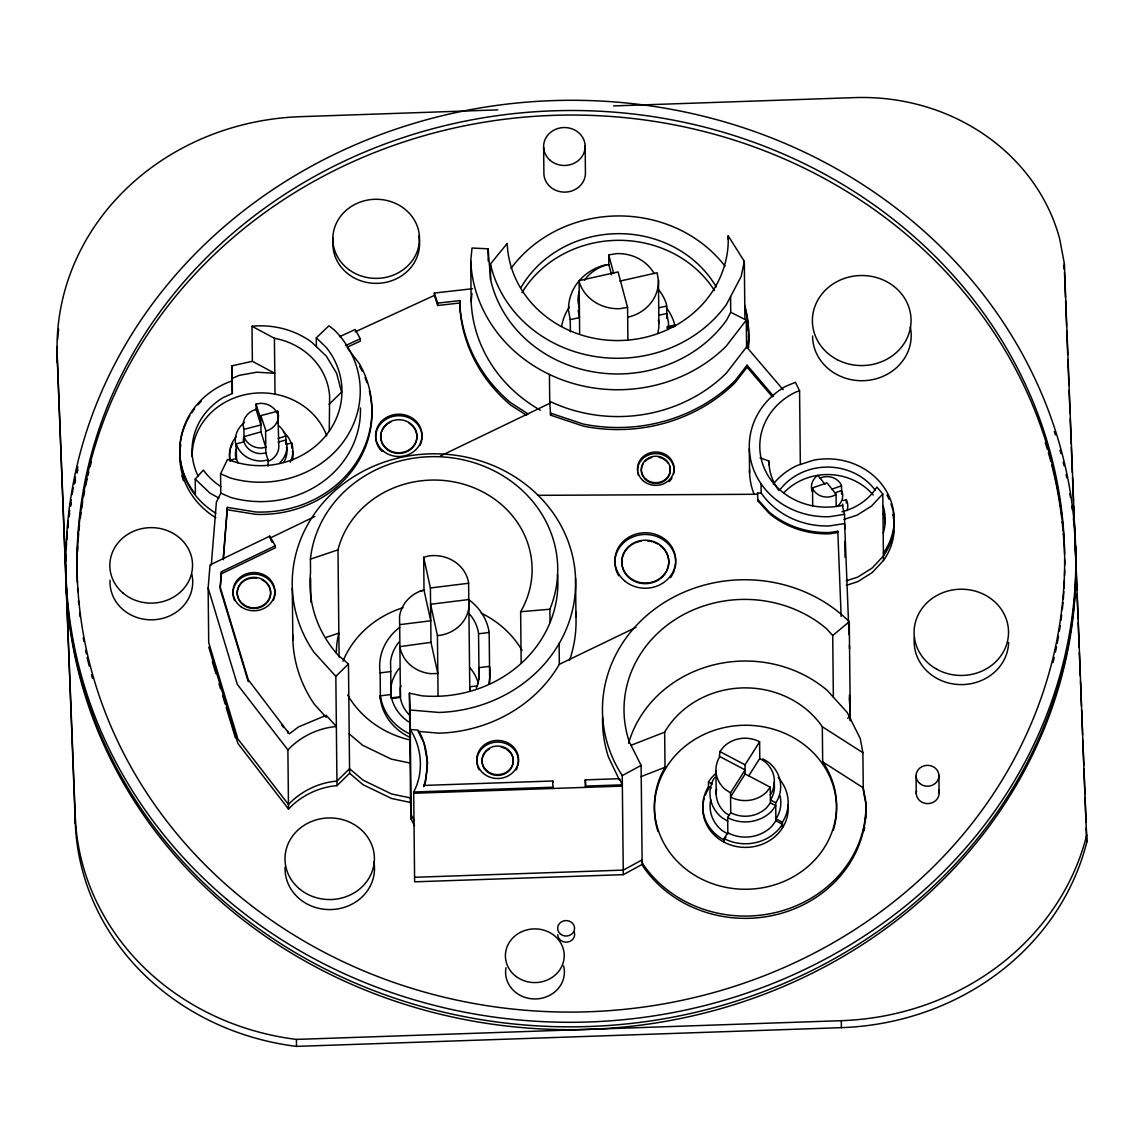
<?xml version="1.0" encoding="UTF-8"?>
<svg xmlns="http://www.w3.org/2000/svg" width="1144" height="1144" viewBox="0 0 1144 1144"><rect width="100%" height="100%" fill="white"/><g stroke="black" fill="none" stroke-linecap="round" stroke-linejoin="round"><path stroke-width="1.5" d="M329.272 430.644L329.629 396.153A69.112 63.092 -0.6 0 0 274.417 338.281L252.009 326.269L252.366 361.289L274.774 373.316L256.785 372.2L239.067 375.375L232.203 378.449L232.361 393.479L223.008 397.669A69.112 63.092 -0.6 0 0 198.284 476.476M414.328 821.049L411.168 814.728L410.51 797.94L391.591 793.979L363.034 780.151L349.563 768.711L336.937 781.095C318.647 782.596 301.029 791.205 288.46 804.475L237.895 738.967L208.708 642.613L208.137 588.045L210.024 564.95L269.755 536.164L275.289 545.774L275.318 547.819L221.407 573.788L220.177 588.988L248.262 681.71M211.282 565.064L216.388 502.173L220.763 493.164L220.563 473.788L227.556 459.359A81.41 74.303 -0.6 0 0 323.895 437.938A81.41 74.303 -0.6 0 0 326.326 347.49L316.302 337.88L328.9 325.797L334.277 329.915A99.614 90.934 -0.6 0 1 344.501 440.226A99.614 90.934 -0.6 0 1 230.416 477.992L220.563 473.788M275.289 545.774L221.393 571.743L220.163 586.958L248.234 679.679L289.318 733.847L298.527 726.898L326.197 715.315L336.365 726.526C318.075 728.042 300.457 736.636 287.888 749.921L288.517 809.022C301.072 795.752 318.69 787.144 336.979 785.642L349.606 773.258L348.462 663.978L338.267 655.312A123.952 113.156 -0.6 0 1 310.553 572.529L310.41 559.144A123.952 113.156 -0.6 0 1 461.69 459.502A123.952 113.156 -0.6 0 1 549.878 609.237L550.021 622.622M223.166 559.13L227.37 507.407L255.684 511.983A111.097 101.416 -0.6 0 0 359.531 363.935L347.676 348.405M223.337 559.716L227.37 507.407M472.443 288.717L434.32 293.05L437.666 303.131L459.831 300.615L459.688 302.13A158.744 144.902 -0.6 0 0 510.653 402.702L528.099 413.913M459.831 300.615L459.702 304.49A158.744 144.902 -0.6 0 0 510.682 405.076L526.669 415.343M540.34 410.196A147.261 134.434 -0.6 0 1 471.156 301.687L470.727 260.975L472.014 248.019L488.102 248.82L490.619 279.708A129.973 118.647 -0.6 0 0 593.636 371.929A129.973 118.647 -0.6 0 0 726.569 320.177L730.744 312.269L730.573 296.582M471.156 301.687L471.957 293.579M744.315 261.347L741.14 276.562L726.411 304.49A129.973 118.647 -0.6 0 1 593.464 356.242A129.973 118.647 -0.6 0 1 490.447 264.021L507.207 243.429A110.568 100.929 -0.6 0 0 621.65 340.483A110.568 100.929 -0.6 0 0 728.199 235.836L744.315 261.347L744.916 319.376M747.061 347.847L748.462 341.084A129.973 118.647 -0.6 0 0 744.687 305.191M747.432 348.262L748.491 343.2A129.973 118.647 -0.6 0 0 744.701 307.293M833.361 697.182L832.718 635.549L826.54 628.728A120.463 109.967 -0.6 0 0 680.537 616.273A120.463 109.967 -0.6 0 0 629.3 741.798L641.112 765.407L642.141 864.435L623.294 874.659L414.628 881.824L413.699 792.005C423.966 772.443 422.079 747.933 410.281 729.457L418.118 730.129C428.542 746.918 429.357 768.31 423.666 786.7L425.511 782.167L427.57 762.519L423.981 743.071M745.144 773.973L770.269 787.215L766.494 792.077A29.172 26.627 -0.6 0 1 731.474 797.511L730.573 796.925L745.144 773.973L745.044 764.836L759.602 741.87L758.715 741.298A29.172 26.627 -0.6 0 0 723.694 746.732L719.919 751.594L719.333 757.457A29.172 26.627 -0.6 0 0 725.224 789.403L730.53 792.849L730.744 812.569L727.67 817.417L727.841 834.005L722.05 830.458A35.392 32.304 -0.6 0 1 710.781 799.856M730.53 792.849L745.101 769.883L719.976 756.642M748.862 775.646L759.788 758.429L759.602 741.87M724.081 842.17L724.038 838.552L727.827 832.575L729.7 833.733A35.392 32.304 -0.6 0 0 772 826.111L775.889 820.82L775.704 802.716L776.962 801A35.392 32.304 -0.6 0 0 768.696 762.404L762.905 758.858M725.954 836.993L724.052 839.982A42.728 38.996 -0.6 0 1 708.522 786.7L711.125 788.087M714.914 777.319L713.656 779.035A35.392 32.304 -0.6 0 0 721.921 817.631L727.713 821.178M730.744 312.269L746.288 320.12L726.111 346.274A147.261 134.434 -0.6 0 1 567.038 381.567A147.261 134.434 -0.6 0 1 470.727 260.975M746.288 320.12L746.574 346.932L726.383 373.101A147.261 134.434 -0.6 0 1 549.706 401.287L550.593 415.186L583.183 426.068A159.259 145.388 -0.6 0 0 735.234 382.554L747.075 367.21L747.046 365.165L773.558 396.167M747.046 365.165L735.206 380.509A159.259 145.388 -0.6 0 1 583.154 424.024L550.564 413.141L550.593 415.186M770.341 794.637L770.984 793.822A29.172 26.627 -0.6 0 0 765.093 761.861L759.788 758.429M770.269 787.215L770.427 802.859L766.652 807.707A29.172 26.627 -0.6 0 1 731.631 813.155L730.744 812.569M252.366 361.289L231.717 365.88L231.875 380.923A81.41 74.303 -0.6 0 0 195.381 494.094L195.224 479.05L203.389 470.098A69.112 63.092 -0.6 0 0 220.878 486.6M841.912 511.768A57.815 52.781 -0.6 0 0 876.919 487.001L882.782 494.008L871.442 506.134L857.056 515.172L843.957 519.419M894.179 530.458A66.824 60.989 -0.6 0 1 883.468 560.503L872.143 572.615L857.757 581.652L846.288 585.37M336.979 785.642L335.835 676.347L348.462 663.978M329 404.375L341.584 392.106L336.593 373.259L326.426 356.256L311.769 342.228A81.41 74.303 -0.6 0 0 252.009 326.269M832.718 635.549L849.277 621.707L850.321 720.734L849.42 697.811M847.718 718.318L850.264 716.187L849.434 695.023M836.064 494.279L834.391 495.366A15.616 14.243 -0.6 0 1 813.241 489.618L812.526 487.902L826.983 482.839L836.064 494.279L836.178 505.433M623.294 874.659L622.25 775.618L641.112 765.407M642.099 859.888L623.251 870.112L414.586 877.291M314.829 516.502L269.784 538.209L269.755 536.164M440.326 456.041L549.735 403.332L549.435 374.46M423.337 741.784L418.132 731.388L439.21 733.19A141.713 129.372 -0.6 0 0 559.33 664.335L636.05 627.355M339.553 336.708L355.169 329.515L360.274 338.781L360.303 341.155L347.018 347.261M355.183 331.874L434.348 295.409L434.32 293.05M345.517 345.588L360.274 338.781M630.93 745.316L664.65 732.174A91.091 83.14 -0.6 0 1 822.307 726.755L862.891 752.709L863.277 790.104L865.894 804.246A120.463 109.967 -0.6 0 1 780.823 913.47A120.463 109.967 -0.6 0 1 643.4 866.923L642.141 864.435M640.926 776.662L665.021 767.281A91.091 83.14 -0.6 0 0 748.734 889.203A91.091 83.14 -0.6 0 0 822.679 761.861L863.262 787.83L865.865 801.973A120.463 109.967 -0.6 0 1 780.794 911.182A120.463 109.967 -0.6 0 1 643.371 864.649L642.127 862.147M831.888 489.174L841.526 485.8L840.811 484.084A15.616 14.243 -0.6 0 0 819.676 478.335M835.149 492.792L841.584 490.547L842.313 492.292A15.616 14.243 -0.6 0 1 837.823 505.948M843.214 500.586L846.274 499.528L847.361 502.43A20.535 18.747 -0.6 0 1 847.189 510.553M310.41 559.144L337.98 549.849A98.312 89.747 -0.6 0 1 468.139 485.642A98.312 89.747 -0.6 0 1 520.634 611.711L521.163 663.077M325.868 637.48L338.853 633.104A98.312 89.747 -0.6 0 0 336.35 653.095M844.558 514.342L829.371 516.702A77.334 70.585 -0.6 0 1 752.666 466.995A77.334 70.585 -0.6 0 1 785.571 386.4L795.423 382.282L799.57 390.79L796.31 391.849A66.824 60.989 -0.6 0 0 763.606 466.595A66.824 60.989 -0.6 0 0 840.454 505.805L842.17 505.262L844.558 514.342L844.715 528.885M846.245 580.837L857.714 577.119L872.086 568.082L883.425 555.955A66.824 60.989 -0.6 0 0 893.149 511.768M410.053 715.543A35.021 31.96 -0.6 0 1 400.429 697.869L399.671 624.638L430.745 620.806L424.009 590.104L423.666 557.271L428.857 555.913A35.021 31.96 -0.6 0 1 468.611 582.797L469.812 691.119M424.009 590.104L420.406 591.048A35.021 31.96 -0.6 0 0 399.528 616.745L399.671 624.638M260.975 431.874L244.058 436.651A17.703 16.159 -0.6 0 0 261.604 448.019L265.78 447.375L260.975 431.874L260.803 415.615L277.792 411.197L278.821 445.903A17.703 16.159 -0.6 0 1 267.767 461.475M268.111 466.094L268.039 460.045L265.837 452.938L261.661 453.582A17.703 16.159 -0.6 0 1 244.115 442.213L243.915 429.372L260.903 424.967L256.099 409.466L256.041 404.032L260.217 403.374A17.703 16.159 -0.6 0 1 277.763 414.757L277.835 415.1M238.467 463.32A25.811 23.566 -0.6 0 1 236.508 459.059L236.265 443.886L244.044 441.856M278.078 438.524L285.771 435.978A25.811 23.566 -0.6 0 0 278.678 425.654M278.121 442.099L285.9 440.068L286.93 445.631A25.811 23.566 -0.6 0 1 280.023 462.533M291.734 448.062L291.677 442.928L285.943 444.415L285.871 436.493M230.688 460.031L236.422 458.544M420.277 591.062L424.453 590.032M579.65 333.161L579.093 280.666L618.046 271.9L627.57 307.436L627.913 340.24M619.833 281.124L657.085 272.744L658.443 280.123L658.901 322.965A40.326 36.808 -0.6 0 1 657.9 332.532M570.37 331.789L570.241 319.676L579.479 317.589L578.12 310.21M659.001 307.765L666.709 306.034L666.223 303.432A49.907 45.56 -0.6 0 0 658.729 289.818M659.073 315.243L666.78 313.499L668.468 322.637A49.907 45.56 -0.6 0 1 668.168 329.443M666.923 326.784L674.831 325.01L674.846 326.326L666.938 328.099M611.539 274.76L608.822 264.607L608.722 254.869L616.802 253.625A40.326 36.808 -0.6 0 1 654.154 273.602M608.822 264.607L603.803 265.308A49.907 45.56 -0.6 0 0 568.554 310.539L570.241 319.676M627.57 307.436L619.49 308.694A40.326 36.808 -0.6 0 1 579.479 282.768L579.093 280.666M627.67 317.045L629.972 316.688A40.326 36.808 -0.6 0 0 658.443 280.123M256.099 409.466L255.713 409.523A17.703 16.159 -0.6 0 0 243.214 425.568L243.915 429.372M260.803 415.615L265.994 431.045A17.703 16.159 -0.6 0 0 278.493 415M268.039 460.045L261.962 460.989A25.811 23.566 -0.6 0 1 236.35 444.387L236.265 443.886M837.808 531.245L829.715 532.503A84.527 77.163 -0.6 0 1 769.097 511.969L757.8 499.499L757.814 500.8L769.111 513.27A84.527 77.163 -0.6 0 0 829.729 533.805L837.823 532.546L837.808 531.245L841.155 616.43M430.973 642.342L399.899 646.632A35.021 31.96 -0.6 0 0 430.516 673.659L437.823 673.544L430.973 642.342L430.401 587.973L468.625 583.254M479.05 679.107L478.564 633.79L489.174 632.475L489.718 683.955M380.409 699.213L380.137 672.886L390.733 671.571L390.547 661.618A44.53 40.655 -0.6 0 1 398.984 642.027M390.976 694.522L380.366 695.838A55.141 50.336 -0.6 0 0 410.739 734.319M477.548 685.828L469.712 686.786L469.755 689.946M399.256 668.353A44.53 40.655 -0.6 0 0 390.819 687.959L391.019 697.911L400.414 696.739L400.286 688.86A35.021 31.96 -0.6 0 1 400.901 685.556M392.592 698.383L400.429 697.411M434.348 295.409L437.694 305.505L459.859 302.974M520.634 611.711L549.878 609.237M497.783 109.881L300.529 116.674A252.509 230.502 -0.6 0 0 57.2 355.684L75.318 823.337A256.313 233.977 -0.6 0 0 296.51 1046.388L841.383 1027.655A261.347 238.567 -0.6 0 0 1086.8 842.027L1064.349 263.592L1059.701 238.982A203.518 185.786 -0.6 0 0 854.682 97.612L613.599 105.906M423.652 785.442L552.738 780.994L552.995 788.473L552.981 787.215L413.699 792.005M585.313 779.879L619.419 778.706L622.35 784.841L585.556 786.1L585.571 787.358L585.313 779.879L585.556 786.1M413.699 793.264L622.365 786.1M57.2 355.684L75.247 816.373A256.313 233.977 -0.6 0 0 296.439 1039.41L841.312 1020.677A261.347 238.567 -0.6 0 0 1086.728 835.048M437.423 635.463L439.267 635.435A35.021 31.96 -0.6 0 0 468.926 607.435L468.797 599.542L430.573 604.261L437.423 635.463L438.066 696.367M537.551 495.338L757.557 494.279L757.543 492.978L761.16 492.964A77.334 70.585 -0.6 0 0 829.457 525.925L844.658 523.566L849.005 634.663M557.543 574.66A123.952 113.156 -0.6 0 1 422.022 695.824L409.409 693.192L410.067 709.995L438.996 712.455A141.713 129.372 -0.6 0 0 572.529 555.941A141.713 129.372 -0.6 0 0 380.723 463.363A141.713 129.372 -0.6 0 0 313.799 652.037L335.835 676.347M227.399 509.766L255.698 514.342A111.097 101.416 -0.6 0 0 369.398 391.176M410.138 763.062L391.234 759.101L362.662 745.287L349.206 733.847M414.385 825.596L411.211 819.276L410.553 802.473L391.648 798.526L363.077 784.698L349.606 773.258M760.031 457.743L768.94 461.132A57.815 52.781 -0.6 0 0 778.778 490.39M220.763 493.164L230.616 497.383A99.614 90.934 -0.6 0 0 360.417 407.95M719.919 751.594L745.044 764.836M775.704 802.716L770.398 799.928L771.042 799.113A29.172 26.627 -0.6 0 0 774.03 782.21M770.427 802.859L775.732 805.648L771.842 810.939A35.392 32.304 -0.6 0 1 729.543 818.561L727.67 817.417M715.272 773.902A42.728 38.996 -0.6 0 0 708.465 781.981L712.383 784.055M782.467 827.884L782.41 822.236L775.875 818.789L777.134 817.073A35.392 32.304 -0.6 0 0 779.994 795.652M775.889 820.82L782.424 824.266A42.728 38.996 -0.6 0 1 724.038 838.552M218.947 498.112L209.881 493.078L195.224 479.05M729.457 815.472L725.468 812.884A29.172 26.627 -0.6 0 1 716.559 789.145M326.212 717.345L314.357 704.261A141.713 129.372 -0.6 0 1 292.764 634.963M746.574 346.932L783.097 389.661M747.075 367.21L772.429 396.868M825.01 484.341L817.96 475.446L816.33 476.533A15.616 14.243 -0.6 0 0 811.84 490.19L812.569 491.934M281.538 724.81L283.683 727.598M287.888 749.921L237.323 684.398L208.137 588.045M288.517 809.022L237.938 743.514L208.766 647.161M270.57 539.582L272.158 542.327M256.041 404.032L260.846 419.519M212.369 661.833L215.959 673.659M219.033 683.812L220.563 688.874M222.608 695.638L225.168 704.089M226.197 707.464L235.407 737.894M608.722 254.869L613.699 273.488M423.666 557.271L430.401 587.973M1063.491 265.651L1064.106 268.926M862.891 752.709L860.274 738.566L847.218 712.469L827.198 690.375A120.463 109.967 -0.6 0 0 628.585 743.3M658.358 320.005L658.901 322.965M579.393 308.894L578.035 301.53A40.326 36.808 -0.6 0 1 579.036 291.949M286.458 447.19L286.972 449.978A25.811 23.566 -0.6 0 1 283.984 461.861M236.293 446.947L235.264 441.384A25.811 23.566 -0.6 0 1 244.63 422.365M236.179 459.488L235.421 455.326A25.811 23.566 -0.6 0 1 236.05 449.206M1064.492 272.358L1065.464 297.354M1065.607 300.929L1066.58 325.926M1066.794 331.288L1067.709 354.497M1067.91 359.859L1068.896 384.856M1069.097 390.218L1070.012 413.427M1070.226 418.79L1071.199 443.786M1071.342 447.361L1072.314 472.372M1072.529 477.72L1073.444 500.943M1073.644 506.291L1074.631 531.302M1074.774 534.863L1075.746 559.874M1075.961 565.222L1076.933 590.232M1077.076 593.793L1078.063 618.804M1078.191 622.365L1079.178 647.375M1079.378 652.723L1080.293 675.947M1080.508 681.295L1081.48 706.306M1081.623 709.866L1082.61 734.877M1082.81 740.225L1083.797 765.236M1083.926 768.797L1084.912 793.807M1085.055 797.382L1086.028 822.379M1086.242 827.727L1086.8 842.027M849.42 645.245L849.563 648.777M757.543 492.978L757.814 500.8M231.717 365.88L232.203 378.449M231.875 380.923L232.361 393.479M478.564 633.79L478.564 633.132A44.53 40.655 -0.6 0 0 469.355 613.856M1064.349 263.592L1064.392 268.826M938.924 775.375L939.11 792.778M916.072 776.161L916.258 793.564M882.782 494.008L883.468 560.503M846.274 499.528L846.303 502.974M844.844 541.312L845.016 557.271M841.526 485.8L841.626 494.065M841.312 1020.677L841.383 1027.655M822.307 726.755L822.708 764.135M812.526 487.902L812.712 505.848M799.57 390.79L800.342 464.478M768.94 461.132L768.982 464.607M761.06 483.74L761.16 492.964M749.32 448.82L749.577 472.93M728.199 235.836L728.242 239.353M715.958 770.884L716.201 794.365M708.465 781.981L708.536 788.902A42.728 38.996 -0.6 0 0 705.376 795.066M666.709 306.034L666.838 318.49M664.65 732.174L665.05 769.554M619.419 778.706L619.433 779.965L608.479 757.128A142.028 129.644 -0.6 0 1 602.588 717.174M585.156 145.788L585.428 172.429A20.778 18.962 -0.6 0 1 565.408 192.106A20.778 18.962 -0.6 0 1 543.9 173.859L543.629 147.219M575.561 578.306L575.961 616.945M559.116 643.6L559.33 664.335M552.738 780.994L552.752 782.253M490.447 264.021L490.619 279.708M488.102 248.82L488.231 261.147M437.666 303.131L437.694 305.505M410.067 709.995L411.211 819.276M409.409 693.192L410.553 802.473M390.733 671.571L391.019 697.911M337.98 549.849L339.096 657.099M316.302 337.88L316.387 346.646M310.596 577.777L310.853 602.23M292.292 588.045L292.85 640.268M296.439 1039.41L296.51 1046.388M287.945 731.116L287.973 733.161M277.792 411.197L277.921 423.466M274.417 338.281L275.003 394.137M265.608 431.102L265.837 452.938M221.393 571.743L221.407 573.788M75.247 816.373L75.318 823.337M783.869 492.735A57.815 52.781 -0.6 0 1 873.201 494.994M883.254 513.413A57.815 52.781 -0.6 0 1 885.141 523.637M754.082 494.265A77.334 70.585 -0.6 0 1 749.534 469.598M342.957 661.275A98.312 89.747 -0.6 0 1 403.017 607.693M481.152 613.112A98.312 89.747 -0.6 0 1 522.05 650.493M657.9 831.331A91.091 83.14 -0.6 0 1 744.973 725.253A91.091 83.14 -0.6 0 1 833.375 830.101M192.12 456.685A69.112 63.092 -0.6 0 1 249.807 393.793A69.112 63.092 -0.6 0 1 326.769 435.85M521.964 292.664A110.568 100.929 -0.6 0 1 617.631 240.326A110.568 100.929 -0.6 0 1 714.457 290.519M892.821 514.586A66.824 60.989 -0.6 0 1 893.993 521.592M747.046 321.907A129.973 118.647 -0.6 0 1 748.233 330.487M748.619 335.678A129.973 118.647 -0.6 0 1 748.534 347.733M1075.431 544.973A505.019 461.003 -0.6 0 1 588.931 1026.511A505.019 461.003 -0.6 0 1 66.066 579.679M65.894 570.87A505.019 461.003 -0.6 0 1 65.866 565.565M65.923 560.245A505.019 461.003 -0.6 0 1 66.037 554.926M66.223 549.592A505.019 461.003 -0.6 0 1 66.566 542.485M66.795 538.924A505.019 461.003 -0.6 0 1 67.324 531.803M67.625 528.242A505.019 461.003 -0.6 0 1 68.34 521.135M68.955 515.801A505.019 461.003 -0.6 0 1 69.641 510.481M70.385 505.176A505.019 461.003 -0.6 0 1 71.2 499.885M72.086 494.608A505.019 461.003 -0.6 0 1 73.359 487.601M74.045 484.098A505.019 461.003 -0.6 0 1 75.49 477.148M76.648 471.957A505.019 461.003 -0.6 0 1 77.878 466.795M1054.282 431.517A505.019 461.003 -0.6 0 1 1055.383 434.892M1060.002 450.207A505.019 461.003 -0.6 0 1 1060.96 453.639M1063.219 462.276A505.019 461.003 -0.6 0 1 1064.063 465.751M1066.079 474.46A505.019 461.003 -0.6 0 1 1066.837 477.963M1069.854 493.779A505.019 461.003 -0.6 0 1 1070.441 497.311M1071.785 506.148A505.019 461.003 -0.6 0 1 1072.257 509.681M1073.344 518.518A505.019 461.003 -0.6 0 1 1073.716 522.05M1074.531 530.887A505.019 461.003 -0.6 0 1 1074.802 534.405M1064.692 570.198A493.836 450.793 -0.6 0 1 1064.578 575.561M1064.406 580.923A493.836 450.793 -0.6 0 1 1064.077 588.087M1063.849 591.677A493.836 450.793 -0.6 0 1 1063.319 598.855M1063.019 602.43A493.836 450.793 -0.6 0 1 1062.29 609.595M1061.675 614.971A493.836 450.793 -0.6 0 1 1060.988 620.32M1060.231 625.668A493.836 450.793 -0.6 0 1 1059.401 631.002M1058.5 636.321A493.836 450.793 -0.6 0 1 1057.199 643.371M1056.498 646.889A493.836 450.793 -0.6 0 1 1055.397 652.151M1054.239 657.371A493.836 450.793 -0.6 0 1 1053.009 662.576M92.435 678.292A493.836 450.793 -0.6 0 1 91.477 674.831M89.218 666.123A493.836 450.793 -0.6 0 1 87.144 657.357M86.372 653.839A493.836 450.793 -0.6 0 1 85.628 650.307M83.898 641.455A493.836 450.793 -0.6 0 1 83.255 637.909M80.08 616.559A493.836 450.793 -0.6 0 1 79.665 612.998M78.764 604.089A493.836 450.793 -0.6 0 1 78.45 600.529M77.806 591.648A493.836 450.793 -0.6 0 1 77.606 588.116M77.377 582.811A493.836 450.793 -0.6 0 1 556.156 115.272A493.836 450.793 -0.6 0 1 1064.578 554.168M1064.678 559.502A493.836 450.793 -0.6 0 1 1064.721 564.836M183.426 480.709A81.41 74.303 -0.6 0 1 181.91 475.561M865.894 815.529A120.463 109.967 -0.6 0 1 865.679 818.918M864.649 827.384A120.463 109.967 -0.6 0 1 864.049 830.73M215.801 517.731A81.41 74.303 -0.6 0 1 180.809 444.616M409.323 739.811A98.312 89.747 -0.6 0 1 347.676 695.023M215.758 513.184A81.41 74.303 -0.6 0 1 186.758 421.464M187.487 419.991A81.41 74.303 -0.6 0 1 189.918 415.658M191.706 412.841A81.41 74.303 -0.6 0 1 194.637 408.751M197.84 404.89A81.41 74.303 -0.6 0 1 201.301 401.215M883.397 553.01A66.824 60.989 -0.6 0 0 882.467 485.242A66.824 60.989 -0.6 0 0 813.527 460.203L797.082 465.536A66.824 60.989 -0.6 0 0 773.33 484.084M510.982 268.382A129.973 118.647 -0.6 0 1 725.053 266.195M521.035 287.459A110.568 100.929 -0.6 0 1 618.589 233.662A110.568 100.929 -0.6 0 1 716.258 286.944M622.25 775.618A142.028 129.644 -0.6 0 1 659.931 605.348A142.028 129.644 -0.6 0 1 849.277 621.707M660.074 545.531A23.481 21.436 -0.6 0 1 662.548 576.733A23.481 21.436 -0.6 0 1 628.27 577.005A23.481 21.436 -0.6 0 1 630.287 545.759M631.502 544.901A23.481 21.436 -0.6 0 1 634.105 543.4M635.478 542.771A23.481 21.436 -0.6 0 1 641.326 541.098M647.461 540.869A23.481 21.436 -0.6 0 1 651.98 541.655M653.438 542.099A23.481 21.436 -0.6 0 1 657.586 543.929M409.094 423.237A18.104 16.531 -0.6 0 1 414.843 444.573A18.104 16.531 -0.6 0 1 392.278 452.295A18.104 16.531 -0.6 0 1 381.309 432.747M381.767 431.374A18.104 16.531 -0.6 0 1 387.087 424.31M388.317 423.423A18.104 16.531 -0.6 0 1 391.048 421.964M669.683 466.352A14.5 13.227 -0.6 0 1 654.454 483.44A14.5 13.227 -0.6 0 1 643.014 464.078M645.216 461.261A14.5 13.227 -0.6 0 1 647.089 459.716M648.133 459.059A14.5 13.227 -0.6 0 1 651.579 457.614M659.073 457.357A14.5 13.227 -0.6 0 1 661.475 458.072M662.619 458.558A14.5 13.227 -0.6 0 1 668.11 463.22M575.632 611.64A141.713 129.372 -0.6 0 1 569.54 660.345M57.271 362.662A252.509 230.502 -0.6 0 1 57.257 346.689M57.629 339.596A252.509 230.502 -0.6 0 1 58.659 329M1075.374 546.046A505.019 461.003 -0.6 0 1 588.002 1029.386A505.019 461.003 -0.6 0 1 66.009 578.993M65.909 571.943A505.019 461.003 -0.6 0 1 65.909 568.411M65.98 561.318A505.019 461.003 -0.6 0 1 66.066 557.771M66.938 539.982A505.019 461.003 -0.6 0 1 67.353 534.634M67.996 527.527A505.019 461.003 -0.6 0 1 68.368 523.966M69.212 516.873A505.019 461.003 -0.6 0 1 69.67 513.327M70.685 506.249A505.019 461.003 -0.6 0 1 71.228 502.731M74.789 483.454A505.019 461.003 -0.6 0 1 75.518 479.979M77.077 473.073A505.019 461.003 -0.6 0 1 77.906 469.626M842.685 504.089A15.616 14.243 -0.6 0 1 842.842 506.577M671.971 478.049A18.275 16.688 -0.6 0 1 669.211 481.61M638.352 475.189A18.275 16.688 -0.6 0 1 637.68 472.343M637.551 470.885A18.275 16.688 -0.6 0 1 657.557 453.653A18.275 16.688 -0.6 0 1 673.644 473.973M375.675 437.666A23.18 21.15 -0.6 0 1 403.289 416.101A23.18 21.15 -0.6 0 1 419.962 445.517M381.967 451.408A23.18 21.15 -0.6 0 1 379.193 448.133M378.435 446.947A23.18 21.15 -0.6 0 1 375.775 439.039M675.704 562.619A30.402 27.742 -0.6 0 1 674.931 568.382M674.531 569.784A30.402 27.742 -0.6 0 1 672.858 573.888M672.157 575.175A30.402 27.742 -0.6 0 1 670.527 577.663M618.732 575.747A30.402 27.742 -0.6 0 1 637.151 535.506A30.402 27.742 -0.6 0 1 675.689 561.175M234.62 600.629A20.95 19.119 -0.6 0 1 253.882 574.102A20.95 19.119 -0.6 0 1 273.33 600.457M373.831 861.689A44.702 40.812 -0.6 0 1 332.618 909.494A44.702 40.812 -0.6 0 1 285.128 866.98M938.609 790.104A11.44 10.439 -0.6 0 1 928.084 803.603A11.44 10.439 -0.6 0 1 916.544 790.861M563.634 965.979A29.401 26.841 -0.6 0 1 535.921 998.941A29.401 26.841 -0.6 0 1 505.977 967.767M191.806 574.131A41.356 37.752 -0.6 0 1 154.655 619.705A41.356 37.752 -0.6 0 1 110.067 580.222M262.048 579.865A16.702 15.244 -0.6 0 1 267.238 602.445A16.702 15.244 -0.6 0 1 241.999 603.903A16.702 15.244 -0.6 0 1 244.13 580.909M245.345 580.165A16.702 15.244 -0.6 0 1 256.571 578.163M574.288 932.16A8.494 7.751 -0.6 0 1 567.581 942.084A8.494 7.751 -0.6 0 1 557.686 934.734M409.166 736.951A55.141 50.336 -0.6 0 1 380.051 695.952M788.073 804.99A42.728 38.996 -0.6 0 1 741.698 847.246A42.728 38.996 -0.6 0 1 704.261 798.312M229.987 460.975A31.703 28.929 -0.6 0 1 230.502 448.948M230.945 447.49A31.703 28.929 -0.6 0 1 232.79 443.257M292.464 451.008A31.703 28.929 -0.6 0 1 292.607 460.074M883.168 505.92A57.815 52.781 -0.6 0 1 883.268 533.247M780.265 489.346A57.815 52.781 -0.6 0 1 875.346 490.318M886.957 495.037A66.824 60.989 -0.6 0 1 889.145 499.37M890.976 503.889A66.824 60.989 -0.6 0 1 892.778 510.038M506.177 749.106A15.658 14.3 -0.6 0 1 509.423 770.527A15.658 14.3 -0.6 0 1 485.728 770.398A15.658 14.3 -0.6 0 1 489.346 749.02M501.172 747.189A15.658 14.3 -0.6 0 1 505.004 748.476M517.488 766.952A20.849 19.033 -0.6 0 1 516.073 770.012M479.093 769.812A20.849 19.033 -0.6 0 1 477.734 766.737M477.277 765.136A20.849 19.033 -0.6 0 1 497.826 742.084A20.849 19.033 -0.6 0 1 517.975 765.35M1008.622 642.428A47.233 43.129 -0.6 0 1 958.5 684.527A47.233 43.129 -0.6 0 1 914.385 637.322M418.647 235.635A43.343 39.554 -0.6 0 1 377.591 283.34A43.343 39.554 -0.6 0 1 333.333 238.238M469.927 667.81A44.53 40.655 -0.6 0 1 478.378 683.626M910.295 327.012A49.335 45.031 -0.6 0 1 866.723 380.494A49.335 45.031 -0.6 0 1 812.555 335.993M468.01 599.184A55.141 50.336 -0.6 0 1 489.174 632.475M488.602 684.355A55.141 50.336 -0.6 0 0 489.532 666.366L478.921 667.667L479.121 677.62A44.53 40.655 -0.6 0 1 476.304 687.93M380.137 672.886A55.141 50.336 -0.6 0 1 399.757 627.327M77.106 573.23A493.836 450.793 -0.6 0 1 77.091 567.882M77.148 562.533A493.836 450.793 -0.6 0 1 77.277 557.171M77.463 551.794A493.836 450.793 -0.6 0 1 77.735 546.417M78.078 541.041A493.836 450.793 -0.6 0 1 78.636 533.862M78.965 530.287A493.836 450.793 -0.6 0 1 79.508 524.91M80.352 517.76A493.836 450.793 -0.6 0 1 81.067 512.398M81.581 508.837A493.836 450.793 -0.6 0 1 82.697 501.73M83.626 496.424A493.836 450.793 -0.6 0 1 84.613 491.133M85.657 485.857A493.836 450.793 -0.6 0 1 87.173 478.864M87.974 475.389A493.836 450.793 -0.6 0 1 88.789 471.929M90.076 466.766A493.836 450.793 -0.6 0 1 91.42 461.675M1045.273 442.471A493.836 450.793 -0.6 0 1 1047.375 449.32M1048.39 452.752A493.836 450.793 -0.6 0 1 1050.793 461.418M1051.708 464.893A493.836 450.793 -0.6 0 1 1061.718 517.946M1062.132 521.507A493.836 450.793 -0.6 0 1 1063.048 530.416M1063.362 533.976A493.836 450.793 -0.6 0 1 1064.092 544.63M283.297 431.731A31.703 28.929 -0.6 0 1 291.691 444.573M291.677 442.928A31.703 28.929 -0.6 0 1 290.304 462.219M230.302 460.903A31.703 28.929 -0.6 0 1 236.307 436.579M243.386 441.112A17.703 16.159 -0.6 0 1 243.815 436.908M778.206 777.663A42.728 38.996 -0.6 0 1 782.41 822.236M408.551 721.821A44.53 40.655 -0.6 0 1 390.991 695.18M561.618 326.412A57.743 52.71 -0.6 0 1 569.34 307.064M666.409 307.793A57.743 52.71 -0.6 0 1 674.831 325.01M584.498 280.18A40.326 36.808 -0.6 0 1 606.52 264.965M359.545 366.294A111.097 101.416 -0.6 0 1 362.076 371.042M365.022 377.606A111.097 101.416 -0.6 0 1 366.909 382.654M226.727 899.313A505.019 461.003 -0.6 0 0 1063.005 663.763A505.019 461.003 -0.6 0 0 422.779 120.806A505.019 461.003 -0.6 0 0 226.727 899.313M234.348 891.834A493.836 450.793 -0.6 0 0 1052.108 661.489A493.836 450.793 -0.6 0 0 426.068 130.559A493.836 450.793 -0.6 0 0 234.348 891.834M631.745 579.164A23.481 21.436 -0.6 0 0 668.682 563.549A23.481 21.436 -0.6 0 0 635.463 542.184A23.481 21.436 -0.6 0 0 631.745 579.164M388.56 449.878A18.104 16.531 -0.6 0 0 416.874 437.523A18.104 16.531 -0.6 0 0 391.033 421.335A18.104 16.531 -0.6 0 0 388.56 449.878M645.945 479.179A14.5 13.227 -0.6 0 0 669.941 472.415A14.5 13.227 -0.6 0 0 651.565 456.828A14.5 13.227 -0.6 0 0 645.945 479.179M483.44 773.43A20.849 19.033 -0.6 0 0 517.96 763.706A20.849 19.033 -0.6 0 0 491.534 741.283A20.849 19.033 -0.6 0 0 483.44 773.43M643.357 480.923A18.275 16.688 -0.6 0 0 673.63 472.386A18.275 16.688 -0.6 0 0 650.45 452.738A18.275 16.688 -0.6 0 0 643.357 480.923M383.026 450.879A23.18 21.15 -0.6 0 0 421.407 440.068A23.18 21.15 -0.6 0 0 392.02 415.143A23.18 21.15 -0.6 0 0 383.026 450.879M624.581 580.837A30.402 27.742 -0.6 0 0 674.917 566.666A30.402 27.742 -0.6 0 0 636.379 533.991A30.402 27.742 -0.6 0 0 624.581 580.837M241.227 606.878A20.95 19.119 -0.6 0 0 274.717 594.051A20.95 19.119 -0.6 0 0 245.86 574.016A20.95 19.119 -0.6 0 0 241.227 606.878M299.413 888.816A44.702 40.812 -0.6 0 0 373.316 867.595A44.702 40.812 -0.6 0 0 316.345 819.819A44.702 40.812 -0.6 0 0 299.413 888.816M123.009 593.064A41.356 37.752 -0.6 0 0 191.491 573.773A41.356 37.752 -0.6 0 0 139.067 529.314A41.356 37.752 -0.6 0 0 123.009 593.064M919.704 783.425A11.44 10.439 -0.6 0 0 938.638 778.092A11.44 10.439 -0.6 0 0 924.152 765.808A11.44 10.439 -0.6 0 0 919.704 783.425M516.144 976.504A29.401 26.841 -0.6 0 0 563.82 960.073A29.401 26.841 -0.6 0 0 524.481 930.615A29.401 26.841 -0.6 0 0 516.144 976.504M560.331 933.99A8.494 7.751 -0.6 0 0 574.388 930.029A8.494 7.751 -0.6 0 0 563.62 920.906A8.494 7.751 -0.6 0 0 560.331 933.99M243.429 604.447A16.702 15.244 -0.6 0 0 270.442 594.937A16.702 15.244 -0.6 0 0 247.962 578.349A16.702 15.244 -0.6 0 0 243.429 604.447M486.986 770.813A15.658 14.3 -0.6 0 0 512.912 763.52A15.658 14.3 -0.6 0 0 493.064 746.674A15.658 14.3 -0.6 0 0 486.986 770.813M936.707 669.197A47.233 43.129 -0.6 0 0 1008.522 633.29A47.233 43.129 -0.6 0 0 938.652 594.537A47.233 43.129 -0.6 0 0 936.707 669.197M349.378 269.97A43.343 39.554 -0.6 0 0 419.062 244.401A43.343 39.554 -0.6 0 0 360.074 202.13A43.343 39.554 -0.6 0 0 349.378 269.97M550.235 160.417A20.778 18.962 -0.6 0 0 584.641 150.722A20.778 18.962 -0.6 0 0 558.301 128.385A20.778 18.962 -0.6 0 0 550.235 160.417M837.265 359.688A49.335 45.031 -0.6 0 0 911.053 320.234A49.335 45.031 -0.6 0 0 836.85 281.696A49.335 45.031 -0.6 0 0 837.265 359.688"/></g></svg>
